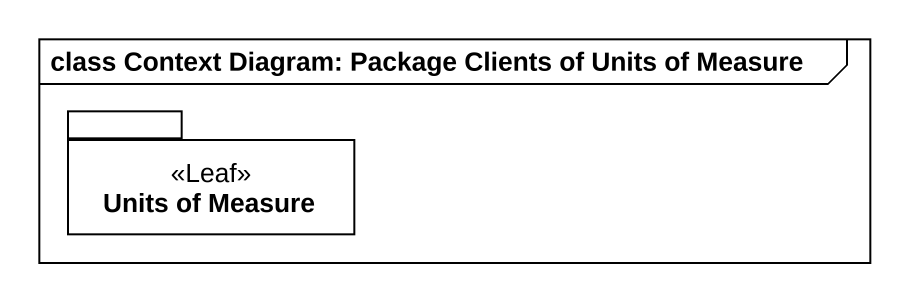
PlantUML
@startuml
mainframe class Context Diagram: Package Clients of Units of Measure
package "Units of Measure" as Units_of_Measure <<Leaf>> {
}
@enduml
